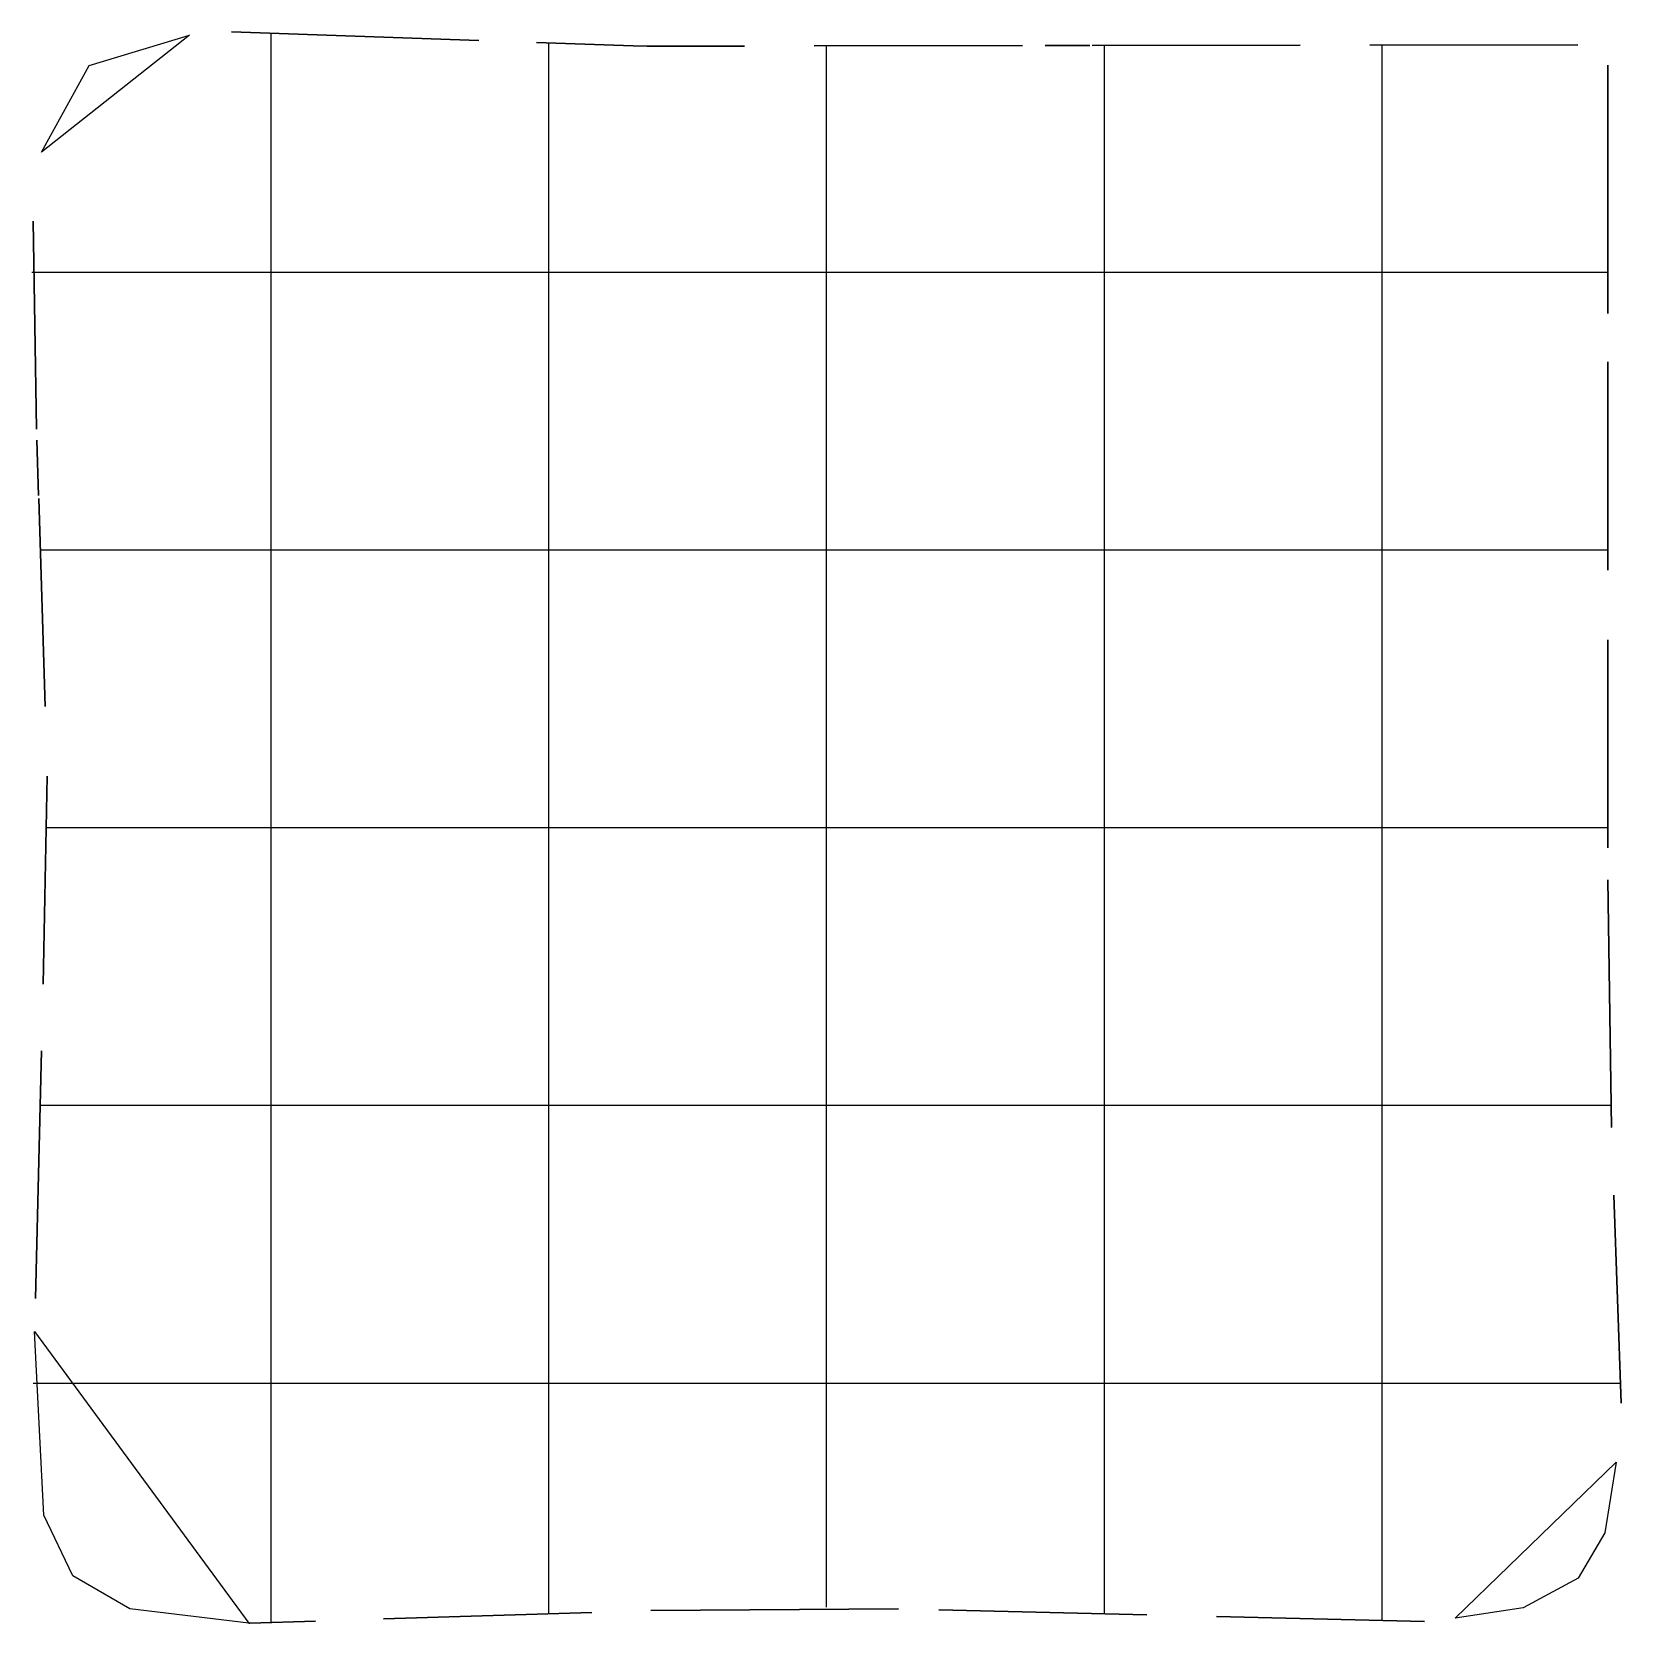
# Model space of a CAD drawing. Header units: metres. Extents: x 0.4 to 14.7, y 0.4 to 14.8.
import ezdxf

# ---------------------------------------------------------------- set-up
doc = ezdxf.new("R2010")
doc.units = ezdxf.units.M

msp = doc.modelspace()

# ---------------------------------------------------------------- linework, layer by layer
for p, q in [((2.593, 14.25), (2.593, 14.742)), ((5.093, 14.141), (5.093, 14.655)), ((7.593, 14.227), (7.593, 14.628)), ((10.093, 14.11), (10.093, 14.631)), ((12.593, 14.115), (12.593, 14.635)), ((2.593, 13.857), (2.593, 14.25)), ((7.593, 13.914), (7.593, 14.227)), ((5.093, 13.834), (5.093, 14.141)), ((10.093, 13.826), (10.093, 14.11)), ((12.593, 13.828), (12.593, 14.115)), ((7.593, 13.766), (7.593, 13.914)), ((2.593, 13.822), (2.593, 13.857)), ((2.593, 13.65), (2.593, 13.822)), ((5.093, 13.78), (5.093, 13.834)), ((5.093, 13.512), (5.093, 13.78)), ((7.593, 13.47), (7.593, 13.766)), ((10.093, 13.768), (10.093, 13.826)), ((10.093, 13.475), (10.093, 13.768)), ((12.593, 13.77), (12.593, 13.828)), ((12.593, 13.481), (12.593, 13.77)), ((2.593, 13.167), (2.593, 13.65)), ((5.093, 13.136), (5.093, 13.512)), ((7.593, 13.125), (7.593, 13.47)), ((10.093, 13.127), (10.093, 13.475)), ((12.593, 13.128), (12.593, 13.481)), ((2.593, 13.057), (2.593, 13.167)), ((2.593, 12.163), (2.593, 13.057)), ((5.093, 13.025), (5.093, 13.136)), ((7.593, 13.015), (7.593, 13.125)), ((10.093, 13.017), (10.093, 13.127)), ((12.593, 13.018), (12.593, 13.128)), ((5.093, 12.131), (5.093, 13.025)), ((7.593, 12.121), (7.593, 13.015)), ((10.093, 12.123), (10.093, 13.017)), ((12.593, 12.124), (12.593, 13.018)), ((0.438, 12.592), (0.928, 12.592)), ((0.438, 12.592), (0.928, 12.592)), ((0.928, 12.592), (1.327, 12.592)), ((1.327, 12.592), (1.361, 12.592)), ((1.361, 12.592), (1.527, 12.592)), ((1.527, 12.592), (2.015, 12.592)), ((2.015, 12.592), (2.126, 12.592)), ((2.126, 12.592), (3.02, 12.592)), ((3.02, 12.592), (3.808, 12.592)), ((3.808, 12.592), (3.848, 12.592)), ((3.848, 12.592), (3.856, 12.592)), ((3.856, 12.592), (3.964, 12.592)), ((3.964, 12.592), (4.823, 12.592)), ((4.823, 12.592), (4.956, 12.592)), ((4.956, 12.592), (5.23, 12.592)), ((5.23, 12.592), (5.356, 12.592)), ((5.356, 12.592), (6.218, 12.592)), ((6.218, 12.592), (6.329, 12.592)), ((6.329, 12.592), (6.338, 12.592)), ((6.338, 12.592), (6.378, 12.592)), ((6.378, 12.592), (7.163, 12.592)), ((7.163, 12.592), (8.057, 12.592)), ((8.057, 12.592), (8.167, 12.592)), ((8.167, 12.592), (8.819, 12.592)), ((8.819, 12.592), (8.859, 12.592)), ((8.859, 12.592), (8.867, 12.592)), ((8.867, 12.592), (9.515, 12.592)), ((9.515, 12.592), (10.409, 12.592)), ((10.409, 12.592), (11.3, 12.592)), ((11.3, 12.592), (11.34, 12.592)), ((11.34, 12.592), (11.348, 12.592)), ((11.348, 12.592), (11.758, 12.592)), ((11.758, 12.592), (12.31, 12.592)), ((12.31, 12.592), (13.204, 12.592)), ((13.204, 12.592), (13.509, 12.592)), ((13.509, 12.592), (13.569, 12.592)), ((13.569, 12.592), (13.825, 12.592)), ((13.825, 12.592), (14.104, 12.592)), ((14.104, 12.592), (14.626, 12.592)), ((2.593, 11.377), (2.593, 12.163)), ((5.093, 11.375), (5.093, 12.131)), ((7.593, 11.374), (7.593, 12.121)), ((10.093, 11.374), (10.093, 12.123)), ((12.593, 11.374), (12.593, 12.124)), ((2.593, 11.337), (2.593, 11.377)), ((2.593, 11.329), (2.593, 11.337)), ((2.593, 11.219), (2.593, 11.329)), ((5.093, 11.334), (5.093, 11.375)), ((5.093, 11.326), (5.093, 11.334)), ((5.093, 11.191), (5.093, 11.326)), ((7.593, 11.334), (7.593, 11.374)), ((7.593, 11.326), (7.593, 11.334)), ((7.593, 11.181), (7.593, 11.326)), ((10.093, 11.334), (10.093, 11.374)), ((10.093, 11.326), (10.093, 11.334)), ((10.093, 11.183), (10.093, 11.326)), ((12.593, 11.334), (12.593, 11.374)), ((12.593, 11.326), (12.593, 11.334)), ((12.593, 11.184), (12.593, 11.326)), ((2.593, 10.358), (2.593, 11.219)), ((5.093, 10.306), (5.093, 11.191)), ((7.593, 10.289), (7.593, 11.181)), ((10.093, 10.291), (10.093, 11.183)), ((12.593, 10.293), (12.593, 11.184)), ((2.593, 10.229), (2.593, 10.358)), ((2.593, 9.955), (2.593, 10.229)), ((5.093, 10.229), (5.093, 10.306)), ((5.093, 9.955), (5.093, 10.229)), ((7.593, 10.229), (7.593, 10.289)), ((7.593, 9.955), (7.593, 10.229)), ((10.093, 10.229), (10.093, 10.291)), ((10.093, 9.955), (10.093, 10.229)), ((12.593, 10.229), (12.593, 10.293)), ((12.593, 9.955), (12.593, 10.229)), ((0.514, 10.092), (1.024, 10.092)), ((0.514, 10.092), (1.024, 10.092)), ((1.024, 10.092), (1.346, 10.092)), ((1.346, 10.092), (1.396, 10.092)), ((1.396, 10.092), (1.648, 10.092)), ((1.648, 10.092), (2.043, 10.092)), ((2.043, 10.092), (2.154, 10.092)), ((2.154, 10.092), (3.048, 10.092)), ((3.048, 10.092), (3.81, 10.092)), ((3.81, 10.092), (3.85, 10.092)), ((3.85, 10.092), (3.858, 10.092)), ((3.858, 10.092), (3.988, 10.092)), ((3.988, 10.092), (4.869, 10.092)), ((4.869, 10.092), (4.956, 10.092)), ((4.956, 10.092), (5.23, 10.092)), ((5.23, 10.092), (5.401, 10.092)), ((5.401, 10.092), (6.238, 10.092)), ((6.238, 10.092), (6.331, 10.092)), ((6.331, 10.092), (6.34, 10.092)), ((6.34, 10.092), (6.38, 10.092)), ((6.38, 10.092), (7.19, 10.092)), ((7.19, 10.092), (8.085, 10.092)), ((8.085, 10.092), (8.195, 10.092)), ((8.195, 10.092), (8.821, 10.092)), ((8.821, 10.092), (8.861, 10.092)), ((8.861, 10.092), (9.433, 10.092)), ((9.433, 10.092), (9.543, 10.092)), ((9.543, 10.092), (10.437, 10.092)), ((10.437, 10.092), (11.302, 10.092)), ((11.302, 10.092), (11.342, 10.092)), ((11.342, 10.092), (11.35, 10.092)), ((11.35, 10.092), (11.786, 10.092)), ((11.786, 10.092), (12.338, 10.092)), ((12.338, 10.092), (13.232, 10.092)), ((13.232, 10.092), (13.524, 10.092)), ((13.524, 10.092), (13.584, 10.092)), ((13.584, 10.092), (13.914, 10.092)), ((13.914, 10.092), (14.223, 10.092)), ((14.223, 10.092), (14.626, 10.092)), ((2.593, 9.825), (2.593, 9.955)), ((5.093, 9.774), (5.093, 9.955)), ((7.593, 9.759), (7.593, 9.955)), ((10.093, 9.761), (10.093, 9.955)), ((12.593, 9.763), (12.593, 9.955)), ((2.593, 8.965), (2.593, 9.825)), ((5.093, 8.944), (5.093, 9.774)), ((7.593, 8.938), (7.593, 9.759)), ((10.093, 8.939), (10.093, 9.761)), ((12.593, 8.94), (12.593, 9.763)), ((2.593, 8.855), (2.593, 8.965)), ((5.093, 8.853), (5.093, 8.944)), ((7.593, 8.852), (7.593, 8.938)), ((10.093, 8.852), (10.093, 8.939)), ((12.593, 8.853), (12.593, 8.94)), ((2.593, 8.847), (2.593, 8.855)), ((2.593, 8.807), (2.593, 8.847)), ((2.593, 8.02), (2.593, 8.807)), ((5.093, 8.845), (5.093, 8.853)), ((5.093, 8.805), (5.093, 8.845)), ((5.093, 7.989), (5.093, 8.805)), ((7.593, 8.844), (7.593, 8.852)), ((7.593, 8.804), (7.593, 8.844)), ((7.593, 7.978), (7.593, 8.804)), ((10.093, 8.844), (10.093, 8.852)), ((10.093, 8.804), (10.093, 8.844)), ((10.093, 7.98), (10.093, 8.804)), ((12.593, 8.844), (12.593, 8.853)), ((12.593, 8.804), (12.593, 8.844)), ((12.593, 7.981), (12.593, 8.804)), ((2.593, 7.126), (2.593, 8.02)), ((5.093, 7.095), (5.093, 7.989)), ((7.593, 7.084), (7.593, 7.978)), ((10.093, 7.086), (10.093, 7.98)), ((12.593, 7.087), (12.593, 7.981)), ((0.576, 7.592), (1.28, 7.592)), ((0.576, 7.592), (1.28, 7.592)), ((1.28, 7.592), (1.43, 7.592)), ((1.43, 7.592), (1.745, 7.592)), ((1.745, 7.592), (2.067, 7.592)), ((2.067, 7.592), (2.177, 7.592)), ((2.177, 7.592), (3.071, 7.592)), ((3.071, 7.592), (3.812, 7.592)), ((3.812, 7.592), (3.852, 7.592)), ((3.852, 7.592), (3.86, 7.592)), ((3.86, 7.592), (4.011, 7.592)), ((4.011, 7.592), (4.907, 7.592)), ((4.907, 7.592), (4.956, 7.592)), ((4.956, 7.592), (5.23, 7.592)), ((5.23, 7.592), (5.436, 7.592)), ((5.436, 7.592), (6.251, 7.592)), ((6.251, 7.592), (6.333, 7.592)), ((6.333, 7.592), (6.341, 7.592)), ((6.341, 7.592), (6.381, 7.592)), ((6.381, 7.592), (7.214, 7.592)), ((7.214, 7.592), (8.108, 7.592)), ((8.108, 7.592), (8.218, 7.592)), ((8.218, 7.592), (8.822, 7.592)), ((8.822, 7.592), (8.863, 7.592)), ((8.863, 7.592), (9.456, 7.592)), ((9.456, 7.592), (9.566, 7.592)), ((9.566, 7.592), (10.46, 7.592)), ((10.46, 7.592), (11.304, 7.592)), ((11.304, 7.592), (11.344, 7.592)), ((11.344, 7.592), (11.352, 7.592)), ((11.352, 7.592), (11.429, 7.592)), ((11.429, 7.592), (12.231, 7.592)), ((12.231, 7.592), (12.456, 7.592)), ((12.456, 7.592), (12.73, 7.592)), ((12.73, 7.592), (12.758, 7.592)), ((12.758, 7.592), (13.005, 7.592)), ((13.005, 7.592), (13.536, 7.592)), ((13.536, 7.592), (13.596, 7.592)), ((13.596, 7.592), (13.825, 7.592)), ((13.825, 7.592), (14.104, 7.592)), ((14.104, 7.592), (14.626, 7.592)), ((2.593, 7.016), (2.593, 7.126)), ((5.093, 6.984), (5.093, 7.095)), ((7.593, 6.974), (7.593, 7.084)), ((10.093, 6.975), (10.093, 7.086)), ((12.593, 6.977), (12.593, 7.087)), ((2.593, 6.366), (2.593, 7.016)), ((5.093, 6.364), (5.093, 6.984)), ((7.593, 6.363), (7.593, 6.974)), ((10.093, 6.363), (10.093, 6.975)), ((12.593, 6.363), (12.593, 6.977)), ((2.593, 6.326), (2.593, 6.366)), ((2.593, 6.318), (2.593, 6.326)), ((2.593, 5.668), (2.593, 6.318)), ((5.093, 6.324), (5.093, 6.364)), ((5.093, 5.746), (5.093, 6.324)), ((7.593, 6.323), (7.593, 6.363)), ((7.593, 5.736), (7.593, 6.323)), ((10.093, 6.323), (10.093, 6.363)), ((10.093, 5.737), (10.093, 6.323)), ((12.593, 6.323), (12.593, 6.363)), ((12.593, 5.739), (12.593, 6.323)), ((5.093, 5.636), (5.093, 5.746)), ((7.593, 5.628), (7.593, 5.736)), ((10.093, 5.627), (10.093, 5.737)), ((12.593, 5.628), (12.593, 5.739)), ((2.593, 4.774), (2.593, 5.668)), ((5.093, 4.742), (5.093, 5.636)), ((7.593, 5.626), (7.593, 5.628)), ((7.593, 4.732), (7.593, 5.626)), ((10.093, 4.733), (10.093, 5.627)), ((12.593, 4.734), (12.593, 5.628)), ((0.513, 5.092), (1.251, 5.092)), ((0.513, 5.092), (1.251, 5.092)), ((1.251, 5.092), (1.396, 5.092)), ((1.396, 5.092), (1.648, 5.092)), ((1.648, 5.092), (2.043, 5.092)), ((2.043, 5.092), (2.153, 5.092)), ((2.153, 5.092), (3.047, 5.092)), ((3.047, 5.092), (3.81, 5.092)), ((3.81, 5.092), (3.85, 5.092)), ((3.85, 5.092), (3.858, 5.092)), ((3.858, 5.092), (3.988, 5.092)), ((3.988, 5.092), (4.868, 5.092)), ((4.868, 5.092), (4.956, 5.092)), ((4.956, 5.092), (5.23, 5.092)), ((5.23, 5.092), (5.4, 5.092)), ((5.4, 5.092), (6.237, 5.092)), ((6.237, 5.092), (6.238, 5.092)), ((6.238, 5.092), (6.331, 5.092)), ((6.331, 5.092), (6.34, 5.092)), ((6.34, 5.092), (6.38, 5.092)), ((6.38, 5.092), (7.19, 5.092)), ((7.19, 5.092), (8.085, 5.092)), ((8.085, 5.092), (8.194, 5.092)), ((8.194, 5.092), (8.821, 5.092)), ((8.821, 5.092), (8.822, 5.092)), ((8.822, 5.092), (8.861, 5.092)), ((8.861, 5.092), (9.433, 5.092)), ((9.433, 5.092), (9.543, 5.092)), ((9.543, 5.092), (10.437, 5.092)), ((10.437, 5.092), (11.302, 5.092)), ((11.302, 5.092), (11.342, 5.092)), ((11.342, 5.092), (11.35, 5.092)), ((11.35, 5.092), (11.786, 5.092)), ((11.786, 5.092), (12.338, 5.092)), ((12.338, 5.092), (13.232, 5.092)), ((13.232, 5.092), (13.553, 5.092)), ((13.553, 5.092), (13.608, 5.092)), ((13.608, 5.092), (13.834, 5.092)), ((13.834, 5.092), (14.135, 5.092)), ((14.135, 5.092), (14.651, 5.092)), ((2.593, 3.885), (2.593, 4.774)), ((5.093, 3.883), (5.093, 4.742)), ((7.593, 3.882), (7.593, 4.732)), ((10.093, 3.882), (10.093, 4.733)), ((12.593, 3.882), (12.593, 4.734)), ((2.593, 3.845), (2.593, 3.885)), ((5.093, 3.842), (5.093, 3.883)), ((7.593, 3.842), (7.593, 3.882)), ((10.093, 3.842), (10.093, 3.882)), ((12.593, 3.842), (12.593, 3.882)), ((2.593, 3.837), (2.593, 3.845)), ((2.593, 3.425), (2.593, 3.837)), ((5.093, 3.834), (5.093, 3.842)), ((5.093, 3.393), (5.093, 3.834)), ((7.593, 3.834), (7.593, 3.842)), ((7.593, 3.707), (7.593, 3.834)), ((10.093, 3.834), (10.093, 3.842)), ((10.093, 3.695), (10.093, 3.834)), ((12.593, 3.834), (12.593, 3.842)), ((12.593, 3.685), (12.593, 3.834)), ((7.593, 2.834), (7.593, 3.707)), ((10.093, 2.813), (10.093, 3.695)), ((12.593, 2.796), (12.593, 3.685)), ((2.593, 2.873), (2.593, 3.425)), ((5.093, 2.842), (5.093, 3.393)), ((2.593, 1.979), (2.593, 2.873)), ((5.093, 1.948), (5.093, 2.842)), ((7.593, 2.729), (7.593, 2.834)), ((7.593, 2.455), (7.593, 2.729)), ((10.093, 2.729), (10.093, 2.813)), ((10.093, 2.455), (10.093, 2.729)), ((12.593, 2.729), (12.593, 2.796)), ((12.593, 2.455), (12.593, 2.729)), ((0.45, 2.592), (0.78, 2.592)), ((0.45, 2.592), (0.78, 2.592)), ((0.78, 2.592), (1.236, 2.592)), ((1.236, 2.592), (1.366, 2.592)), ((1.366, 2.592), (1.548, 2.592)), ((1.548, 2.592), (2.02, 2.592)), ((2.02, 2.592), (2.13, 2.592)), ((2.13, 2.592), (3.024, 2.592)), ((3.024, 2.592), (3.808, 2.592)), ((3.808, 2.592), (3.849, 2.592)), ((3.849, 2.592), (3.857, 2.592)), ((3.857, 2.592), (3.968, 2.592)), ((3.968, 2.592), (4.83, 2.592)), ((4.83, 2.592), (4.956, 2.592)), ((4.956, 2.592), (5.23, 2.592)), ((5.23, 2.592), (5.364, 2.592)), ((5.364, 2.592), (6.222, 2.592)), ((6.222, 2.592), (6.33, 2.592)), ((6.33, 2.592), (6.338, 2.592)), ((6.338, 2.592), (6.378, 2.592)), ((6.378, 2.592), (7.167, 2.592)), ((7.167, 2.592), (8.061, 2.592)), ((8.061, 2.592), (8.171, 2.592)), ((8.171, 2.592), (8.819, 2.592)), ((8.819, 2.592), (8.859, 2.592)), ((8.859, 2.592), (8.867, 2.592)), ((8.867, 2.592), (9.52, 2.592)), ((9.52, 2.592), (10.414, 2.592)), ((10.414, 2.592), (11.3, 2.592)), ((11.3, 2.592), (11.341, 2.592)), ((11.341, 2.592), (11.349, 2.592)), ((11.349, 2.592), (11.762, 2.592)), ((11.762, 2.592), (12.314, 2.592)), ((12.314, 2.592), (13.208, 2.592)), ((13.208, 2.592), (13.658, 2.592)), ((13.658, 2.592), (13.693, 2.592)), ((13.693, 2.592), (13.857, 2.592)), ((13.857, 2.592), (14.246, 2.592)), ((14.246, 2.592), (14.739, 2.592)), ((7.593, 2.438), (7.593, 2.455)), ((7.593, 2.218), (7.593, 2.438)), ((10.093, 2.44), (10.093, 2.455)), ((10.093, 2.132), (10.093, 2.44)), ((12.593, 2.443), (12.593, 2.455)), ((12.593, 2.012), (12.593, 2.443)), ((7.593, 1.67), (7.593, 2.218)), ((10.093, 1.602), (10.093, 2.132)), ((12.593, 1.528), (12.593, 2.012)), ((2.593, 1.515), (2.593, 1.979)), ((5.093, 1.608), (5.093, 1.948)), ((5.093, 1.557), (5.093, 1.608)), ((7.593, 1.607), (7.593, 1.67)), ((7.593, 1.365), (7.593, 1.607)), ((10.093, 1.552), (10.093, 1.602)), ((2.593, 1.482), (2.593, 1.515)), ((2.593, 1.326), (2.593, 1.482)), ((5.093, 1.252), (5.093, 1.557)), ((10.093, 1.346), (10.093, 1.552)), ((12.593, 1.49), (12.593, 1.528)), ((12.593, 1.33), (12.593, 1.49)), ((2.593, 0.927), (2.593, 1.326)), ((7.593, 1.101), (7.593, 1.365)), ((10.093, 1.025), (10.093, 1.346)), ((12.593, 0.95), (12.593, 1.33)), ((5.093, 0.89), (5.093, 1.252)), ((7.593, 0.574), (7.593, 1.101)), ((7.593, 0.574), (7.593, 1.101)), ((10.093, 0.515), (10.093, 1.025)), ((10.093, 0.515), (10.093, 1.025)), ((2.593, 0.437), (2.593, 0.927)), ((2.593, 0.437), (2.593, 0.927)), ((5.093, 0.516), (5.093, 0.89)), ((5.093, 0.516), (5.093, 0.89)), ((12.593, 0.455), (12.593, 0.95)), ((12.593, 0.455), (12.593, 0.95))]:
    msp.add_line(p, q)
for points in [[(2.235, 14.754), (4.463, 14.677)], [(0.525, 13.672), (0.954, 14.45), (1.858, 14.725)], [(4.982, 14.659), (5.85, 14.629)], [(5.85, 14.629), (5.976, 14.625)], [(5.976, 14.625), (6.855, 14.626)], [(7.482, 14.627), (9.355, 14.63)], [(9.561, 14.63), (9.961, 14.631)], [(9.982, 14.631), (11.855, 14.634)], [(12.482, 14.635), (14.355, 14.637)], [(14.626, 14.454), (14.626, 12.22)], [(0.481, 11.179), (0.45, 13.051)], [(14.626, 11.783), (14.626, 9.909)], [(0.499, 10.581), (0.484, 11.08)], [(0.557, 8.681), (0.5, 10.553)], [(14.626, 9.282), (14.626, 7.409)], [(0.541, 6.181), (0.577, 8.054)], [(14.626, 7.121), (14.658, 4.892)], [(0.47, 3.354), (0.526, 5.581)], [(14.68, 4.284), (14.746, 2.411)], [(2.391, 0.432), (1.319, 0.56), (0.807, 0.857), (0.545, 1.403), (0.462, 3.056)], [(14.701, 1.879), (14.6, 1.245), (14.36, 0.836), (13.864, 0.57), (13.251, 0.476)], [(2.401, 0.431), (2.391, 0.432)], [(2.401, 0.431), (2.992, 0.45)], [(2.401, 0.431), (2.992, 0.45)], [(5.478, 0.528), (3.605, 0.469)], [(8.239, 0.559), (6.01, 0.545)], [(6.013, 0.545), (6.013, 0.545)], [(10.476, 0.505), (8.603, 0.55)], [(12.976, 0.446), (11.102, 0.49)]]:
    msp.add_lwpolyline(points, close=True)

doc.saveas('drawing.dxf')
